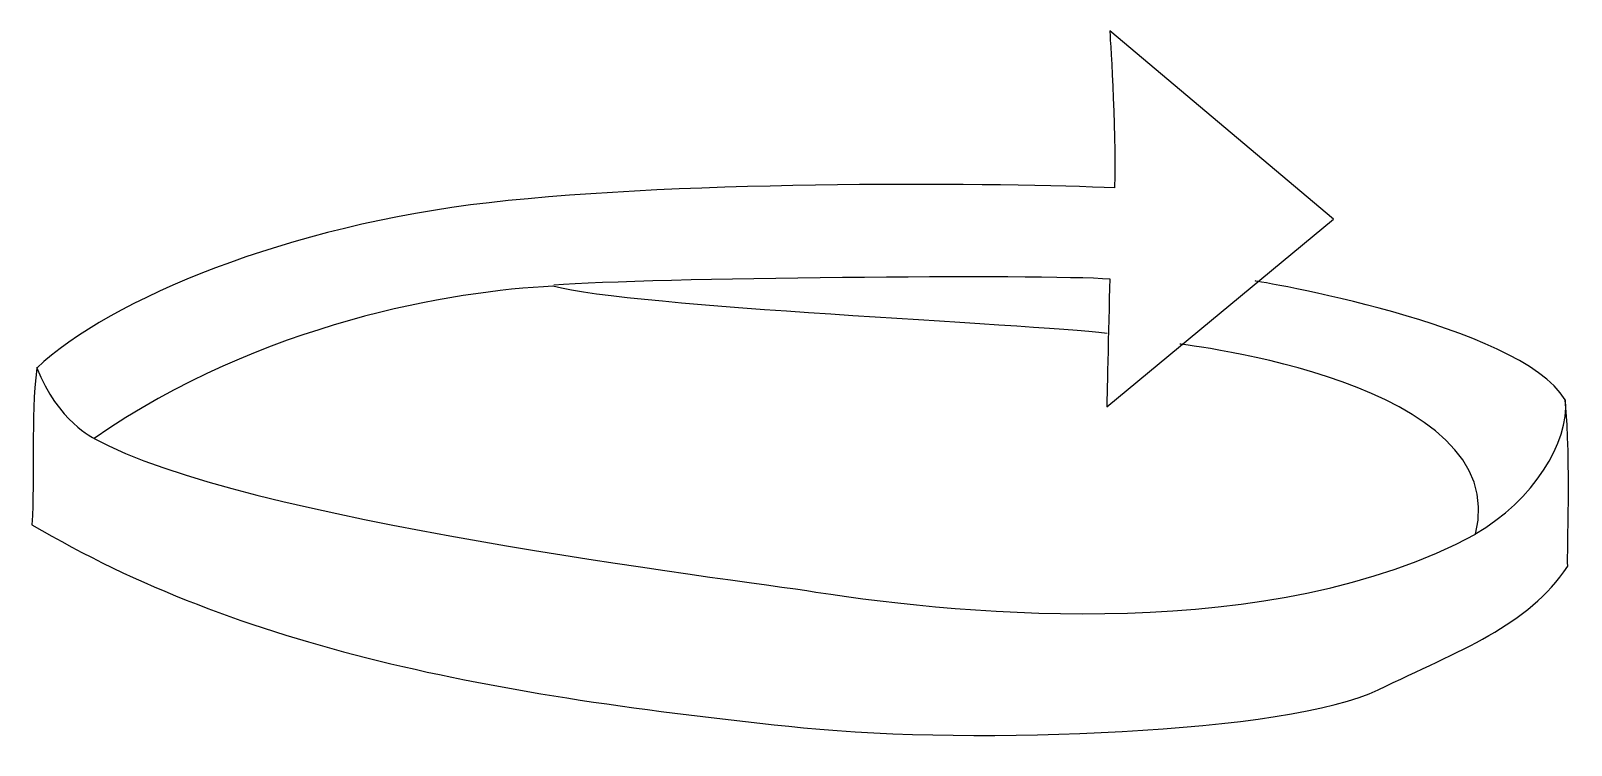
# Model space of a CAD drawing. Extents: x 875 to 3062, y 843 to 1856.
import ezdxf

# ---------------------------------------------------------------- set-up
doc = ezdxf.new("R2010")
doc.units = 0
doc.layers.get('0').update_dxf_attribs({"linetype": 'CONTINUOUS'})

msp = doc.modelspace()

# ---------------------------------------------------------------- linework, layer by layer
at = {"color": 7}
msp.add_lwpolyline([(2402.12032, 1322.94976), (2724.17576, 1588.99416), (2406.44792, 1856.20368)], dxfattribs=at)
for points in [[(2406.44792, 1856.20368), (2406.44792, 1856.20368), (2415.41056, 1721.16264), (2413.41304, 1633.31992)], [(2413.41304, 1633.31992), (2263.66304, 1640.28504), (1810.55424, 1644.98832), (1525.36064, 1612.42456)], [(1525.36064, 1612.42456), (1242.26368, 1580.10016), (987.11752, 1476.3776), (883.12728, 1377.65056)], [(1617.17464, 1495.8464), (1752.99448, 1506.29408), (2310.79512, 1511.3216), (2406.44792, 1504.46528)], [(1615.90712, 1494.0176), (1475.33728, 1487.05248), (1203.71016, 1443.228), (964.66872, 1278.09896)], [(2402.57912, 1426.82896), (2291.13728, 1440.7592), (1730.44336, 1463.19232), (1615.90712, 1494.0176)], [(2406.44792, 1504.46528), (2404.8304, 1434.81408), (2402.12032, 1322.94976), (2402.12032, 1322.94976)], [(3053.18376, 1332.83616), (2986.97896, 1440.83168), (2612.6976, 1501.36896), (2612.6976, 1501.36896)], [(2925.5604, 1142.10416), (2981.35384, 1358.83776), (2505.82456, 1411.66744), (2505.82456, 1411.66744)], [(882.8208, 1379.0228), (913.60264, 1301.4528), (964.70032, 1278.05864), (964.70032, 1278.05864)], [(883.12728, 1377.65056), (874.75592, 1306.34568), (880.34192, 1223.40384), (876.40968, 1155.61192)], [(2924.8828, 1142.00328), (3008.60912, 1191.25408), (3058.024, 1271.61704), (3053.55048, 1332.85016)], [(3056.63008, 1096.77656), (3055.26552, 1119.52944), (3061.51896, 1241.46272), (3053.18376, 1332.83616)], [(964.66872, 1278.09896), (1172.9284, 1161.87072), (1868.7312, 1078.95264), (1989.35592, 1060.10408)], [(876.40968, 1155.61192), (1174.46448, 979.41592), (1526.66344, 912.82552), (1971.55056, 867.57952)], [(1989.35592, 1060.10408), (2207.28448, 1026.05096), (2638.28808, 986.93408), (2925.5604, 1142.10416)], [(2787.41688, 921.188), (2903.80104, 978.21672), (3000.12496, 1011.22888), (3056.63008, 1096.77656)], [(1971.55056, 867.57952), (2214.96856, 842.82336), (2662.43096, 859.9444), (2787.41688, 921.188)]]:
    msp.add_open_spline(points, degree=3, dxfattribs=at)

doc.saveas('drawing.dxf')
